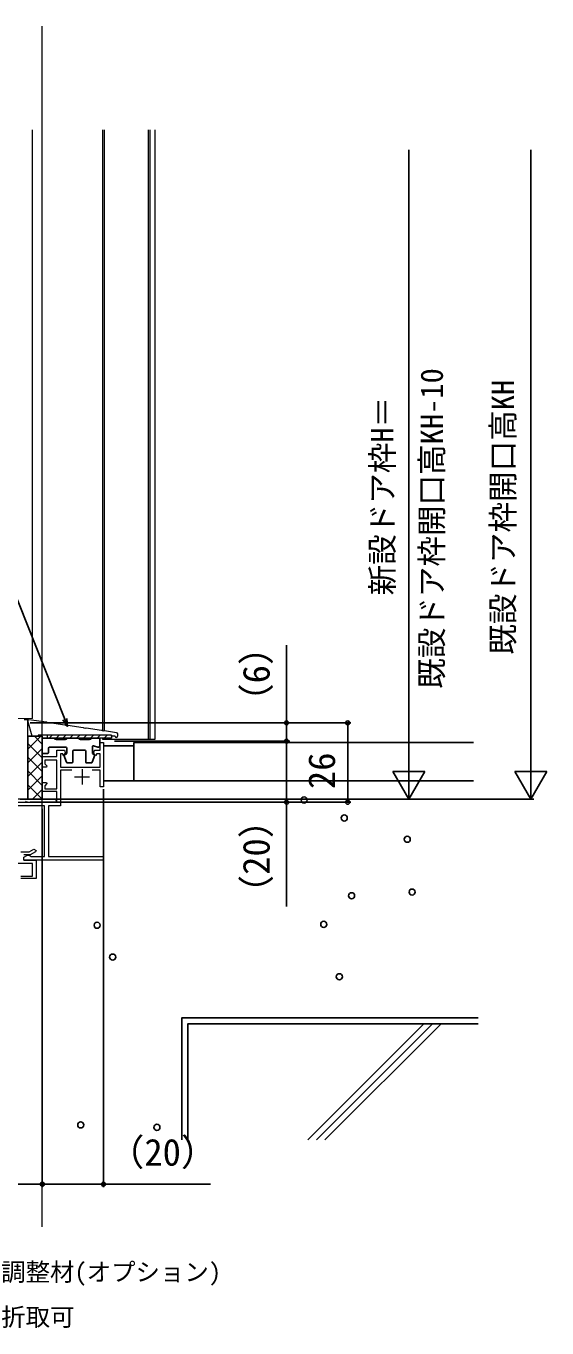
# Model space of a CAD drawing. Units: millimetres, scale not verified. Extents: x -525 to 525, y -783 to 779.
# Drawn here: x -221.3 to -50.8, y -334.1 to 92 of the extents above; entities that cross this region are included whole.
import ezdxf
from ezdxf.enums import TextEntityAlignment as Align

# ---------------------------------------------------------------- set-up
doc = ezdxf.new("R2010")
doc.units = ezdxf.units.MM
doc.header["$LTSCALE"] = 4
for name, color, linetype, lineweight in [('0-2_YKK_11', 211, 'Continuous', 18), ('0-3_YKK_11E', 4, 'Continuous', 18), ('0-4_YKK_12', 2, 'Continuous', 18)]:
    doc.layers.add(name, color=color, linetype=linetype, lineweight=lineweight)
for name, color, linetype in [('0-5_YKK_13', 4, 'Continuous'), ('0-6_YKK_D', 6, 'Continuous'), ('0-8_YSS_K', 3, 'Continuous'), ('0-9_YSS_KE', 3, 'Continuous')]:
    doc.layers.add(name, color=color, linetype=linetype)
doc.styles.add('ＭＳ ゴシック', font='')
doc.styles.get('ＭＳ ゴシック').set_extended_font_data('MS Gothic')

msp = doc.modelspace()

# ---------------------------------------------------------------- linework, layer by layer
at = {"layer": '0-2_YKK_11', "color": 190}
for p, q in [((-213.758, -141.069), (-212.758, -140.069)), ((-211.513, -141.069), (-210.513, -140.069)), ((-209.268, -141.069), (-208.268, -140.069)), ((-207.023, -141.069), (-206.023, -140.069)), ((-204.778, -141.069), (-203.778, -140.069)), ((-202.533, -141.069), (-201.533, -140.069)), ((-200.288, -141.069), (-199.288, -140.069)), ((-198.043, -141.069), (-197.043, -140.069)), ((-195.798, -141.069), (-194.798, -140.069)), ((-193.553, -141.069), (-193.346, -140.862))]:
    msp.add_line(p, q, dxfattribs=at)
at = {"layer": '0-2_YKK_11'}
msp.add_lwpolyline([(-223.225, -161.069), (-220.725, -161.069), (-220.725, -135.069), (-221.925, -135.069)], dxfattribs=at)
at = {"layer": '0-2_YKK_11', "color": 190}
for points in [[(-193.346, -140.069), (-217.346, -140.069), (-217.346, -140.469), (-219.346, -140.469), (-220.777, -135.393), (-220.38, -134.942), (-214.599, -135.804), (-214.436, -135.949), (-213.892, -136.03), (-213.693, -135.939), (-208.599, -136.698), (-208.436, -136.843), (-207.892, -136.924), (-207.693, -136.833), (-202.599, -137.592), (-202.436, -137.738), (-201.892, -137.819), (-201.693, -137.727), (-196.599, -138.486), (-196.436, -138.632), (-195.892, -138.713), (-195.693, -138.621), (-191.772, -139.205), (-191.346, -139.7)], [(-192.146, -140.469), (-193.346, -140.469), (-193.346, -140.069), (-193.346, -141.069), (-214.346, -141.069), (-214.346, -140.069)], [(-191.346, -139.7), (-191.346, -139.769), (-191.346, -140.469)]]:
    msp.add_lwpolyline(points, dxfattribs=at)
at = {"layer": '0-2_YKK_11', "color": 7}
msp.add_lwpolyline([(-211.718, -161.069), (-280.718, -161.069), (-281.218, -161.569), (-280.718, -162.069), (-271.368, -162.069), (-271.218, -161.769), (-271.068, -162.069), (-261.368, -162.069), (-261.218, -161.769), (-261.068, -162.069), (-251.368, -162.069), (-251.218, -161.769), (-251.068, -162.069), (-241.368, -162.069), (-241.218, -161.769), (-241.068, -162.069), (-231.368, -162.069), (-231.218, -161.769), (-231.068, -162.069), (-221.368, -162.069), (-221.218, -161.769), (-221.068, -162.069), (-211.718, -162.069), (-211.218, -161.569)], close=True, dxfattribs=at)
at = {"layer": '0-2_YKK_11', "color": 190}
msp.add_arc((-191.746, -140.469), 0.4, 180, 0, dxfattribs=at)
at = {"layer": '0-3_YKK_11E'}
for p, q in [((-203.018, -151.269), (-203.018, -156.269)), ((-205.518, -153.769), (-200.518, -153.769))]:
    msp.add_line(p, q, dxfattribs=at)
for points in [[(-291.468, -162.069), (-211.218, -162.069), (-211.218, -158.569), (-216.018, -158.569), (-216.018, -155.569), (-214.642, -155.569), (-214.481, -155.957), (-215.218, -156.693), (-215.218, -157.669), (-211.218, -157.669), (-211.218, -148.269), (-215.218, -148.269), (-215.218, -149.445), (-214.481, -150.181), (-214.642, -150.569), (-216.018, -150.569), (-216.018, -147.069), (-211.218, -147.069), (-211.218, -145.069), (-208.717, -145.069), (-208.333, -146.502), (-209.202, -146.735), (-209.327, -146.269), (-210.018, -146.269), (-210.018, -150.569), (-197.018, -150.569), (-197.018, -146.269), (-198.308, -146.269), (-198.433, -146.735), (-199.302, -146.502), (-198.918, -145.069), (-197.018, -145.069), (-197.018, -142.569), (-196.018, -142.569), (-196.018, -157.069), (-197.018, -157.069), (-197.018, -151.569), (-199.731, -151.569)], [(-206.304, -151.569), (-210.018, -151.569), (-210.018, -163.269), (-214.018, -163.269), (-214.018, -179.769), (-196.018, -179.769), (-196.018, -181.069), (-222.018, -181.069), (-222.018, -180.069), (-220.892, -179.419), (-220.318, -179.419), (-220.045, -179.594), (-219.772, -179.769), (-215.318, -179.769), (-215.318, -163.269), (-245.635, -163.269)], [(-223.018, -178.269), (-220.286, -178.269), (-218.768, -177.393), (-218.018, -177.826), (-218.268, -178.259), (-220.018, -179.269), (-222.018, -179.269)], [(-223.018, -186.269), (-219.218, -186.269), (-219.218, -182.069), (-239.418, -182.069)], [(-222.018, -181.069), (-218.018, -181.069), (-218.018, -187.069), (-223.018, -187.069)]]:
    msp.add_lwpolyline(points, dxfattribs=at)
at = {"layer": '0-4_YKK_12'}
for p, q in [((-216.017, -300.979), (-216.017, 91.951)), ((-219.203, -134.617), (-219.203, 57.97)), ((-196.203, -138.848), (-196.203, 57.97)), ((-195.706, -138.62), (-195.705, 57.97)), ((-181.203, -141.569), (-181.203, 57.97)), ((-180.703, -141.569), (-180.703, 57.97)), ((-179.203, 57.97), (-179.203, -141.569)), ((-244.725, -134.569), (-219.203, -134.617)), ((-196.203, -141.569), (-196.203, -141.069)), ((-179.203, -141.569), (-196.203, -141.569))]:
    msp.add_line(p, q, dxfattribs=at)
at = {"layer": '0-5_YKK_13'}
for p, q in [((-216.018, -145.769), (-216.018, -141.069)), ((-212.018, -141.069), (-216.018, -141.069)), ((-214.018, -145.769), (-214.018, -144.369)), ((-213.718, -144.069), (-208.318, -144.069)), ((-208.518, -141.569), (-211.518, -141.569)), ((-204.018, -141.069), (-208.018, -141.069)), ((-208.018, -144.369), (-208.018, -146.069)), ((-200.518, -141.569), (-203.518, -141.569)), ((-197.218, -141.069), (-200.018, -141.069)), ((-199.618, -143.869), (-199.618, -146.069)), ((-199.221, -143.585), (-197.879, -144.042)), ((-197.218, -143.569), (-197.218, -141.069)), ((-215.718, -146.069), (-214.318, -146.069)), ((-208.997, -146.679), (-208.092, -148.979)), ((-208.018, -146.069), (-208.796, -146.279)), ((-206.018, -148.869), (-206.018, -145.369)), ((-202.118, -145.069), (-205.718, -145.069)), ((-201.818, -145.369), (-201.818, -148.869)), ((-198.838, -146.679), (-199.743, -148.979)), ((-199.016, -146.287), (-199.618, -146.069)), ((-207.813, -149.169), (-206.318, -149.169)), ((-200.022, -149.169), (-201.518, -149.169))]:
    msp.add_line(p, q, dxfattribs=at)
for centre, radius, start, end in [((-213.718, -144.369), 0.3, 90, 180), ((-211.518, -141.069), 0.5, 180, 270), ((-208.518, -141.069), 0.5, 270, 0), ((-208.318, -144.369), 0.3, 0, 90), ((-203.518, -141.069), 0.5, 180, 270), ((-200.518, -141.069), 0.5, 270, 0), ((-199.318, -143.869), 0.3, 71.18464, 180), ((-197.718, -143.569), 0.5, 251.18464, 0), ((-215.718, -145.769), 0.3, 180, 270), ((-214.318, -145.769), 0.3, 270, 0), ((-208.718, -146.569), 0.3, 105.12723, 201.46551), ((-207.813, -148.869), 0.3, 201.46551, 270), ((-206.318, -148.869), 0.3, 270, 0), ((-205.718, -145.369), 0.3, 90, 180), ((-202.118, -145.369), 0.3, 0, 90), ((-201.518, -148.869), 0.3, 180, 270), ((-200.022, -148.869), 0.3, 270, 338.53449), ((-199.118, -146.569), 0.3, 338.53449, 70.10409)]:
    msp.add_arc(centre, radius, start, end, dxfattribs=at)
at = {"layer": '0-6_YKK_D'}
for p, q in [((-96.018, 51.47), (-96.018, -150.569)), ((-56.018, 51.47), (-56.018, -150.569)), ((-220.025, -136.069), (-115.018, -136.069)), ((-220.025, -136.069), (-135.018, -136.069)), ((-116.018, -136.069), (-116.018, -162.069)), ((-192.346, -142.069), (-135.018, -142.069)), ((-192.346, -142.069), (-135.018, -142.069)), ((-96.018, -161.069), (-96.018, -142.882)), ((-56.018, -161.069), (-56.018, -142.882)), ((-96.018, -161.069), (-101.268, -151.976)), ((-90.768, -151.976), (-101.268, -151.976)), ((-96.018, -161.069), (-90.768, -151.976)), ((-56.018, -161.069), (-61.268, -151.976)), ((-50.768, -151.976), (-61.268, -151.976)), ((-56.018, -161.069), (-50.768, -151.976)), ((-220.025, -161.069), (-55.018, -161.069)), ((-220.025, -161.069), (-95.018, -161.069)), ((-196.018, -157.769), (-196.018, -288.069)), ((-220.025, -162.069), (-115.018, -162.069)), ((-220.025, -162.069), (-135.018, -162.069)), ((-216.017, -164.269), (-216.017, -288.069)), ((-216.017, -164.269), (-216.017, -288.069)), ((-331.222, -287.069), (-216.017, -287.069))]:
    msp.add_line(p, q, dxfattribs=at)
for points in [[(-207.722, -137.237), (-208.667, -134.869), (-229.993, -81.373), (-323.59, -81.373)], [(-136.018, -142.069), (-136.018, -136.069), (-136.018, -110.678)], [(-208.032, -134.616), (-207.722, -137.237), (-209.301, -135.122)], [(-136.018, -142.069), (-136.018, -162.069), (-136.018, -196.187)], [(-216.017, -287.069), (-196.018, -287.069), (-160.899, -287.069)]]:
    msp.add_lwpolyline(points, dxfattribs=at)
for centre in [(-136.018, -136.069), (-116.018, -136.069), (-136.018, -142.069), (-136.018, -142.069), (-136.018, -162.069), (-116.018, -162.069), (-216.017, -287.069), (-216.017, -287.069), (-196.018, -287.069)]:
    msp.add_circle(centre, 0.637, dxfattribs=at)
at = {"layer": '0-8_YSS_K'}
for p, q in [((-186.018, -143.569), (-196.018, -143.569)), ((-186.018, -142.569), (-186.018, -155.069)), ((-74.818, -142.569), (-186.018, -142.569)), ((-186.018, -155.069), (-196.018, -155.069)), ((-186.018, -155.069), (-74.818, -155.069)), ((-91.111, -234.569), (-129.111, -272.569)), ((-126.282, -272.569), (-88.282, -234.569)), ((-123.454, -272.569), (-85.454, -234.569))]:
    msp.add_line(p, q, dxfattribs=at)
for points in [[(-73.318, -232.569), (-170.318, -232.569), (-170.318, -272.569)], [(-73.318, -234.569), (-168.318, -234.569), (-168.318, -272.569)]]:
    msp.add_lwpolyline(points, dxfattribs=at)
for centre in [(-130.277, -161.323), (-117.149, -167.215), (-96.52, -174.179), (-114.738, -192.66), (-94.913, -191.461), (-198.059, -202.302), (-123.847, -202.034), (-192.968, -212.747), (-118.757, -219.176), (-203.417, -267.654), (-178.501, -268.457)]:
    msp.add_circle(centre, 1, dxfattribs=at)
at = {"layer": '0-9_YSS_KE'}
for p, q in [((-220.73, -144.663), (-216.536, -140.469)), ((-216.031, -143.061), (-218.623, -140.469)), ((-216.027, -147.554), (-220.731, -142.851)), ((-220.726, -149.15), (-216.03, -144.453)), ((-216.024, -152.048), (-220.728, -147.344)), ((-220.723, -153.636), (-216.026, -148.94)), ((-216.021, -156.541), (-220.724, -151.838)), ((-216.018, -161.034), (-220.721, -156.331)), ((-220.72, -158.123), (-216.023, -153.427)), ((-220.473, -161.069), (-220.718, -160.824)), ((-219.175, -161.069), (-216.02, -157.914))]:
    msp.add_line(p, q, dxfattribs=at)
msp.add_lwpolyline([(-216.033, -140.469), (-220.733, -140.469), (-220.718, -161.069), (-216.018, -161.069)], close=True, dxfattribs=at)

# ---------------------------------------------------------------- texts
at = {"layer": '0-6_YKK_D', "style": 'ＭＳ ゴシック'}
for s, height, p in [('既設ドア枠開口高KH-10', 7.331, (-82.643, -124.947)), ('既設ドア枠開口高KH', 7.331, (-59.324, -113.782)), ('新設ドア枠H＝', 7.331, (-98.824, -94.379)), ('（6）', 8.798, (-138.949, -135.155)), ('26', 8.798, (-117.518, -157.762)), ('（20）', 8.798, (-138.949, -197.824))]:
    msp.add_text(s, height=height, rotation=90, dxfattribs=at).set_placement(p, align=Align.BOTTOM_LEFT)
for s, height, p in [('（20）', 8.798, (-194.604, -283.637)), ('調整材(オプション)', 5.865, (-229.483, -320.49)), ('折取可', 5.865, (-229.483, -335.232))]:
    msp.add_text(s, height=height, dxfattribs=at).set_placement(p, align=Align.BOTTOM_LEFT)

doc.saveas('drawing.dxf')
